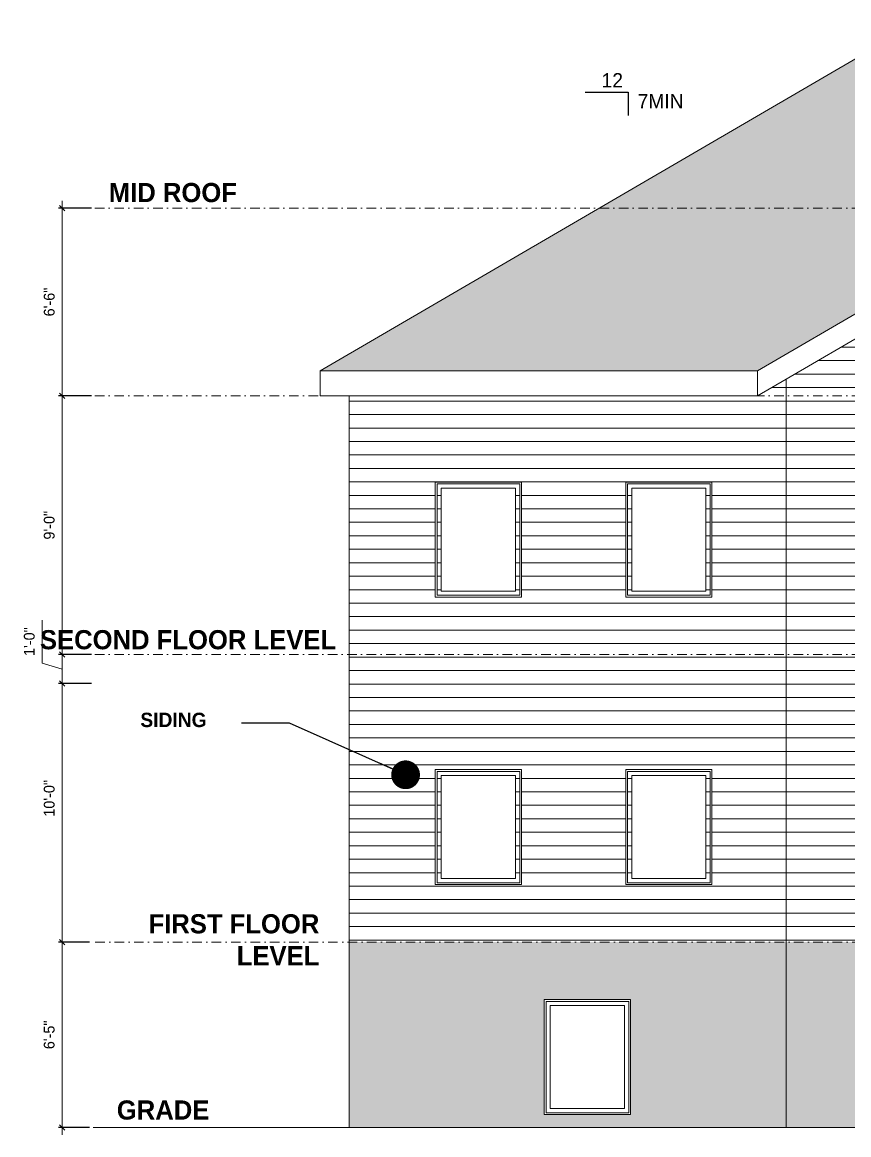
# Model space of a CAD drawing. Extents: x 4834 to 12794, y 1436 to 32221.
# Drawn here: x 11315.6 to 11660.6, y 2758.7 to 3223.1 of the extents above; entities that cross this region are included whole.
import ezdxf

# ---------------------------------------------------------------- set-up
doc = ezdxf.new("R2010")
doc.units = 0
doc.header["$LTSCALE"] = 8
doc.header["$MEASUREMENT"] = 0
doc.linetypes.add('DASHDOT', pattern=[1, 0.5, -0.25, 0, -0.25])
doc.linetypes.add('HIDDEN', pattern=[0.375, 0.25, -0.125])
doc.layers.get('0').update_dxf_attribs({"lineweight": 9})
doc.layers.get('DefPoints').update_dxf_attribs({"color": 17})
doc.layers.add('DIM', color=8, linetype='Continuous', lineweight=5)
doc.layers.add('hatch', color=8, linetype='Continuous', lineweight=13)
doc.layers.add('FT-Text', color=7, linetype='Continuous', true_color=0x4f4527)
doc.layers.add('level', color=7, linetype='HIDDEN', lineweight=15, true_color=0x987172)
doc.styles.add('1-4TXT', font='cityb___.ttf', dxfattribs={"height": 5})
doc.styles.get("Standard").update_dxf_attribs({"font": 'stylu.ttf'})
doc.dimstyles.new('1-4SCALE', dxfattribs={"dimscale": 0.5, "dimtxt": 5, "dimasz": 3, "dimexe": 3, "dimexo": 6, "dimgap": 0.0625, "dimtad": 1, "dimdec": 3, "dimrnd": 0.125, "dimzin": 3, "dimdsep": 46, "dimlunit": 4, "dimtxsty": '1-4TXT', "dimblk1": 'DOT', "dimblk2": 'DOT', "dimsah": 1, "dimcen": 2, "dimadec": 0, "dimazin": 0, "dimtfac": 1, "dimtdec": 3, "dimtofl": 0, "dimtmove": 0, "dimatfit": 3, "dimldrblk": 'DOT', "dimfxl": 1, "dimtolj": 1, "dimtzin": 0, "dimarcsym": 0})
doc.dimstyles.new('Forum 24', dxfattribs={"dimscale": 24, "dimtxt": 0.1875, "dimasz": 0.09375, "dimexe": 0.0625, "dimexo": 0.0625, "dimgap": 0.125, "dimtad": 1, "dimdec": 4, "dimrnd": 1, "dimzin": 7, "dimdsep": 46, "dimlunit": 4, "dimtxsty": 'Standard', "dimblk": 'OBLIQUE', "dimblk1": 'DIMTICK', "dimblk2": 'OBLIQUE', "dimcen": -0.0625, "dimdle": 0.125, "dimclrd": 256, "dimclre": 256, "dimclrt": 256, "dimadec": 0, "dimazin": 0, "dimtfac": 1, "dimtdec": 4, "dimtmove": 1, "dimatfit": 3, "dimfxl": 0.0625, "dimtvp": 1.2, "dimfrac": 2, "dimtolj": 1, "dimtzin": 7, "dimlwd": 13, "dimarcsym": 0})
pattern_1 = [(0, (43.0626, -208.748), (1e-15, 5.625), [])]
pattern_2 = [(50, (43.0626, -208.748), (7.1726018, -0.6275213), [0.75, -8.25]), (355, (43.0626, -208.748), (-1.3875133, 7.5219213), [0.6, -6.6]), (100.451444, (43.66, -208.8006), (5.7850885, 6.8944), [0.637402, -7.011421]), (46.1842, (43.063, -206.748), (10.672413, -1.655193), [1.125, -12.375]), (96.63564, (43.952, -206.886), (9.3466195, 9.741186), [0.956103, -10.517138]), (351.18416, (43.063, -206.748), (9.346619, 9.741186), [0.9, -9.9]), (21, (44.0626, -207.248), (5.9690705, -4.026189), [0.75, -8.25]), (326, (44.0626, -207.248), (2.4331533, 7.2515005), [0.6, -6.6]), (71.451445, (44.56, -207.584), (8.4022238, 3.2253115), [0.637402, -7.011421]), (37.5, (43.0626, -208.7483), (0.12159855, 3.32893854), [0, -6.52, 0, -6.7, 0, -6.625]), (7.5, (43.0626, -208.7483), (2.6306954, 3.9441171), [0, -3.82, 0, -6.37, 0, -2.525]), (327.5, (40.8326, -208.7483), (5.33822436, -0.2255487), [0, -2.5, 0, -7.8, 0, -10.35]), (317.5, (39.8326, -208.7483), (5.8318617, 1.0010498), [0, -3.25, 0, -5.18, 0, -7.35])]

# ---------------------------------------------------------------- blocks, each defined once
blk = doc.blocks.new('_Oblique')
at = {"color": 0, "linetype": 'ByBlock', "lineweight": -2}
blk.add_line((-0.5, -0.5), (0.5, 0.5), dxfattribs=at)
blk = doc.blocks.new('*D575')
at = {"layer": 'DefPoints', "color": 0, "transparency": 16777216}
for p in [(11332.25, 2959.17), (11345.98, 2959.17), (11344.93, 2839.17)]:
    blk.add_point(p, dxfattribs=at)
at = {"layer": 'DIM', "lineweight": -2, "transparency": 16777216}
for p, q in [((11344.48, 2959.17), (11330.75, 2959.17)), ((11343.43, 2839.17), (11330.75, 2839.17))]:
    blk.add_line(p, q, dxfattribs=at)
at = {"layer": 'DIM', "lineweight": 13, "transparency": 16777216}
blk.add_line((11332.25, 2836.17), (11332.25, 2962.17), dxfattribs=at)
at = {"layer": 'DIM', "lineweight": 13, "transparency": 16777216, "xscale": 2.25, "yscale": 2.25, "zscale": 2.25}
for p, rotation in [((11332.25, 2959.17), 90), ((11332.25, 2839.17), 270)]:
    blk.add_blockref('_Oblique', p, dxfattribs=dict(at, rotation=rotation))
at = {"layer": 'DIM', "transparency": 16777216, "insert": (11326.92, 2899.17), "char_height": 4.5, "attachment_point": 5, "rotation": 90}
blk.add_mtext('\\A1;10\'-0"', dxfattribs=at)
blk = doc.blocks.new('DIMTICK')
for p, q in [((-1, 0), (1, 0)), ((0, 1), (0, -1))]:
    blk.add_line(p, q)
at = {"const_width": 0.141}
blk.add_lwpolyline([(0.71, 0.71), (-0.71, -0.71)], dxfattribs=at)
blk = doc.blocks.new('*D576')
at = {"layer": 'DefPoints', "color": 0, "transparency": 16777216}
for p in [(11332.25, 3067.17), (11345.98, 3067.17), (11345.98, 2959.17)]:
    blk.add_point(p, dxfattribs=at)
at = {"layer": 'DIM', "lineweight": 13, "transparency": 16777216}
blk.add_line((11332.25, 2956.17), (11332.25, 3070.17), dxfattribs=at)
at = {"layer": 'DIM', "lineweight": -2, "transparency": 16777216}
for p, q in [((11344.48, 3067.17), (11330.75, 3067.17)), ((11344.48, 2959.17), (11330.75, 2959.17))]:
    blk.add_line(p, q, dxfattribs=at)
at = {"layer": 'DIM', "lineweight": 13, "transparency": 16777216, "xscale": 2.25, "yscale": 2.25, "zscale": 2.25}
for p, rotation in [((11332.25, 3067.17), 90), ((11332.25, 2959.17), 270)]:
    blk.add_blockref('_Oblique', p, dxfattribs=dict(at, rotation=rotation))
at = {"layer": 'DIM', "transparency": 16777216, "insert": (11326.91, 3013.17), "char_height": 4.5, "attachment_point": 5, "rotation": 90}
blk.add_mtext('\\A1;9\'-0"', dxfattribs=at)
blk = doc.blocks.new('*D577')
at = {"layer": 'DefPoints', "color": 0, "transparency": 16777216}
for p in [(11332.25, 3145.51), (11345.98, 3145.51), (11345.98, 3067.17)]:
    blk.add_point(p, dxfattribs=at)
at = {"layer": 'DIM', "lineweight": 13, "transparency": 16777216}
blk.add_line((11332.25, 3064.17), (11332.25, 3148.51), dxfattribs=at)
at = {"layer": 'DIM', "lineweight": -2, "transparency": 16777216}
for p, q in [((11344.48, 3145.51), (11330.75, 3145.51)), ((11344.48, 3067.17), (11330.75, 3067.17))]:
    blk.add_line(p, q, dxfattribs=at)
at = {"layer": 'DIM', "lineweight": 13, "transparency": 16777216, "xscale": 2.25, "yscale": 2.25, "zscale": 2.25}
for p, rotation in [((11332.25, 3145.51), 90), ((11332.25, 3067.17), 270)]:
    blk.add_blockref('_Oblique', p, dxfattribs=dict(at, rotation=rotation))
at = {"layer": 'DIM', "transparency": 16777216, "insert": (11326.92, 3106.34), "char_height": 4.5, "attachment_point": 5, "rotation": 90}
blk.add_mtext('\\A1;6\'-6"', dxfattribs=at)
blk = doc.blocks.new('*D578')
at = {"layer": 'DefPoints', "color": 0, "transparency": 16777216}
for p in [(11345.98, 2959.17), (11332.25, 2947.14), (11345.98, 2947.14)]:
    blk.add_point(p, dxfattribs=at)
at = {"layer": 'DIM', "lineweight": 13, "transparency": 16777216}
for p, q in [((11323.92, 2955.65), (11323.92, 2973.53)), ((11332.25, 2962.17), (11332.25, 2944.14)), ((11332.25, 2953.15), (11323.92, 2955.65))]:
    blk.add_line(p, q, dxfattribs=at)
at = {"layer": 'DIM', "lineweight": -2, "transparency": 16777216}
for p, q in [((11344.48, 2959.17), (11330.75, 2959.17)), ((11344.48, 2947.14), (11330.75, 2947.14))]:
    blk.add_line(p, q, dxfattribs=at)
at = {"layer": 'DIM', "lineweight": 13, "transparency": 16777216, "xscale": 2.25, "yscale": 2.25, "zscale": 2.25}
for p, rotation in [((11332.25, 2959.17), 90), ((11332.25, 2947.14), 270)]:
    blk.add_blockref('_Oblique', p, dxfattribs=dict(at, rotation=rotation))
at = {"layer": 'DIM', "transparency": 16777216, "insert": (11318.59, 2964.59), "char_height": 4.5, "attachment_point": 5, "rotation": 90}
blk.add_mtext('\\A1;1\'-0"', dxfattribs=at)
blk = doc.blocks.new('*D579')
at = {"layer": 'DefPoints', "color": 0, "transparency": 16777216}
for p in [(11332.25, 2839.17), (11345.27, 2839.17), (11345.27, 2761.74)]:
    blk.add_point(p, dxfattribs=at)
at = {"layer": 'DIM', "lineweight": 13, "transparency": 16777216}
blk.add_line((11332.25, 2758.74), (11332.25, 2842.17), dxfattribs=at)
at = {"layer": 'DIM', "lineweight": -2, "transparency": 16777216}
for p, q in [((11343.77, 2839.17), (11330.75, 2839.17)), ((11343.77, 2761.74), (11330.75, 2761.74))]:
    blk.add_line(p, q, dxfattribs=at)
at = {"layer": 'DIM', "lineweight": 13, "transparency": 16777216, "xscale": 2.25, "yscale": 2.25, "zscale": 2.25}
for p, rotation in [((11332.25, 2839.17), 90), ((11332.25, 2761.74), 270)]:
    blk.add_blockref('_Oblique', p, dxfattribs=dict(at, rotation=rotation))
at = {"layer": 'DIM', "transparency": 16777216, "insert": (11326.9, 2800.45), "char_height": 4.5, "attachment_point": 5, "rotation": 90}
blk.add_mtext('\\A1;6\'-5"', dxfattribs=at)
blk = doc.blocks.new('_Dot')
at = {"color": 0, "linetype": 'ByBlock', "lineweight": -2}
blk.add_line((-0.5, 0), (-1, 0), dxfattribs=at)
at = {"color": 0, "linetype": 'ByBlock', "lineweight": 0, "const_width": 0.5}
blk.add_lwpolyline([(-0.25, 0, 1), (0.25, 0, 1)], format="xyb", close=True, dxfattribs=at)

msp = doc.modelspace()

# ---------------------------------------------------------------- hatches: boundary and pattern name
at = {"layer": 'DIM'}
h = msp.add_hatch(dxfattribs=at)
h.set_pattern_fill('AR-CONC', color=1)
h.set_pattern_definition(pattern_2)
h.paths.add_polyline_path([(11634.51926, 2839.16538), (11452.01917, 2839.16538), (11452.01917, 2761.74459), (11453.26917, 2761.74459), (11634.51926, 2761.74459)])
h.paths.add_polyline_path([(11569.51917, 2815.16538), (11569.51917, 2767.16538), (11533.51917, 2767.16538), (11533.51917, 2815.16538)], flags=16)
h.paths.add_polyline_path([(11568.76917, 2814.41538), (11568.76917, 2767.91538), (11534.26917, 2767.91538), (11534.26917, 2814.41538)], flags=0)
h.paths.add_polyline_path([(11567.01917, 2812.66538), (11567.01917, 2769.66538), (11536.01917, 2769.66538), (11536.01917, 2812.66538)], flags=0)
h = msp.add_hatch(dxfattribs=at)
h.set_pattern_fill('AR-CONC', color=1)
h.set_pattern_definition(pattern_2)
h.paths.add_polyline_path([(11634.51926, 2761.74459), (11635.76926, 2761.74459), (11870.04789, 2761.74459), (11870.04789, 2839.16538), (11634.51926, 2839.16538)])
h.paths.add_polyline_path([(11670.76926, 2815.16538), (11706.76926, 2815.16538), (11706.76926, 2767.16538), (11670.76926, 2767.16538)], flags=16)
h.paths.add_polyline_path([(11671.51926, 2814.41538), (11706.01926, 2814.41538), (11706.01926, 2767.91538), (11671.51926, 2767.91538)], flags=0)
h.paths.add_polyline_path([(11673.26926, 2812.66538), (11704.26926, 2812.66538), (11704.26926, 2769.66538), (11673.26926, 2769.66538)], flags=0)
h.paths.add_polyline_path([(11800.79789, 2815.16538), (11836.79789, 2815.16538), (11836.79789, 2767.16538), (11800.79789, 2767.16538)], flags=16)
h.paths.add_polyline_path([(11801.54789, 2814.41538), (11836.04789, 2814.41538), (11836.04789, 2767.91538), (11801.54789, 2767.91538)], flags=0)
h.paths.add_polyline_path([(11803.29789, 2812.66538), (11834.29789, 2812.66538), (11834.29789, 2769.66538), (11803.29789, 2769.66538)], flags=0)
at = {"layer": 'hatch', "linetype": 'ByBlock'}
h = msp.add_hatch(dxfattribs=at)
h.set_pattern_fill('AR-RSHKE', color=36, scale=0.65, style=0)
h.set_pattern_definition([(0, (43.0626, -208.748), (16.575, 7.8), [3.9, -3.25, 4.55, -1.95, 5.85, -2.6]), (0, (46.9626, -208.423), (16.575, 7.8), [3.25, -12.35, 2.6, -3.9]), (0, (54.7626, -209.236), (16.575, 7.8), [1.95, -20.15]), (90, (43.0626, -208.7483), (-5.525, 7.8), [7.475, -23.725]), (90, (46.9626, -208.7483), (-5.525, 7.8), [7.3125, -23.8875]), (90, (50.2126, -208.7483), (-5.525, 7.8), [6.825, -24.375]), (90, (54.7626, -209.236), (-5.525, 7.8), [7.475, -23.725]), (90, (56.7126, -209.236), (-5.525, 7.8), [7.475, -23.725]), (90, (62.5626, -208.7483), (-5.525, 7.8), [7.15, -24.05])])
h.paths.add_polyline_path([(12220.51917, 3077.58471), (11971.02377, 3223.12369), (11689.51456, 3223.12369), (11440.01917, 3077.58471), (11622.51926, 3077.58471), (11755.15857, 3154.95765), (11887.79789, 3077.58471)])
at = {"layer": 'hatch', "linetype": 'ByBlock', "true_color": 0xffffff}
h = msp.add_hatch(dxfattribs=at)
h.set_pattern_fill('ANSI31', scale=45, angle=315, style=0)
h.set_pattern_definition(pattern_1)
h.paths.add_polyline_path([(11634.51926, 2839.16538), (11870.04789, 2839.16538), (11870.04789, 2947.16538), (11857.79789, 2947.16538), (11857.79789, 2957.58471), (11875.79789, 2968.08471), (11875.79789, 3074.16538), (11869.79789, 3077.66538), (11755.15857, 3144.53831), (11634.51926, 3074.16538), (11634.51926, 2959.16538)])
h.paths.add_polyline_path([(11740.79789, 2911.16538), (11740.79789, 2863.16538), (11705.79789, 2863.16538), (11704.79789, 2863.16538), (11669.79789, 2863.16538), (11669.79789, 2911.16538), (11704.79789, 2911.16538), (11705.79789, 2911.16538)], flags=16)
h.paths.add_polyline_path([(11740.04789, 2910.41538), (11740.04789, 2863.91538), (11705.79789, 2863.91538), (11705.54789, 2863.91538), (11705.54789, 2910.41538)], flags=0)
h.paths.add_polyline_path([(11738.29789, 2908.66538), (11738.29789, 2865.66538), (11707.29789, 2865.66538), (11707.29789, 2908.66538)], flags=0)
h.paths.add_polyline_path([(11706.29789, 2983.16538), (11704.29789, 2983.16538), (11670.29789, 2983.16538), (11670.29789, 3031.16538), (11704.29789, 3031.16538), (11706.29789, 3031.16538), (11740.29789, 3031.16538), (11740.29789, 2983.16538)], flags=16)
h.paths.add_polyline_path([(11705.04789, 2910.41538), (11705.04789, 2863.91538), (11670.54789, 2863.91538), (11670.54789, 2910.41538), (11704.79789, 2910.41538)], flags=0)
h.paths.add_polyline_path([(11706.29789, 2983.91538), (11705.54789, 2983.91538), (11705.04789, 2983.91538), (11704.29789, 2983.91538), (11671.04789, 2983.91538), (11671.04789, 3030.41538), (11704.29789, 3030.41538), (11705.04789, 3030.41538), (11705.54789, 3030.41538), (11706.29789, 3030.41538), (11739.54789, 3030.41538), (11739.54789, 2983.91538)], flags=0)
h.paths.add_polyline_path([(11706.79789, 2985.66538), (11706.79789, 3028.66538), (11737.79789, 3028.66538), (11737.79789, 2985.66538)], flags=0)
h.paths.add_polyline_path([(11703.29789, 2908.66538), (11703.29789, 2865.66538), (11672.29789, 2865.66538), (11672.29789, 2908.66538)], flags=0)
h.paths.add_polyline_path([(11703.79789, 2985.66538), (11672.79789, 2985.66538), (11672.79789, 3028.66538), (11703.79789, 3028.66538)], flags=0)
h.paths.add_polyline_path([(11764.04789, 2911.16538), (11798.04789, 2911.16538), (11800.04789, 2911.16538), (11834.04789, 2911.16538), (11834.04789, 2863.16538), (11800.04789, 2863.16538), (11798.04789, 2863.16538), (11764.04789, 2863.16538)], flags=16)
h.paths.add_polyline_path([(11764.79789, 2910.41538), (11798.04789, 2910.41538), (11798.79789, 2910.41538), (11799.29789, 2910.41538), (11800.04789, 2910.41538), (11833.29789, 2910.41538), (11833.29789, 2863.91538), (11800.04789, 2863.91538), (11799.29789, 2863.91538), (11798.79789, 2863.91538), (11798.04789, 2863.91538), (11764.79789, 2863.91538)], flags=0)
h.paths.add_polyline_path([(11763.29789, 2983.16538), (11763.29789, 3031.16538), (11797.79789, 3031.16538), (11799.29789, 3031.16538), (11833.79789, 3031.16538), (11833.79789, 2983.16538), (11799.29789, 2983.16538), (11797.79789, 2983.16538)], flags=16)
h.paths.add_polyline_path([(11766.54789, 2908.66538), (11797.54789, 2908.66538), (11797.54789, 2865.66538), (11766.54789, 2865.66538)], flags=0)
h.paths.add_polyline_path([(11764.04789, 2983.91538), (11764.04789, 3030.41538), (11797.79789, 3030.41538), (11798.54789, 3030.41538), (11799.29789, 3030.41538), (11833.04789, 3030.41538), (11833.04789, 2983.91538), (11799.29789, 2983.91538), (11798.54789, 2983.91538), (11797.79789, 2983.91538)], flags=0)
h.paths.add_polyline_path([(11765.79789, 2985.66538), (11765.79789, 3028.66538), (11796.79789, 3028.66538), (11796.79789, 2985.66538)], flags=0)
h.paths.add_polyline_path([(11800.54789, 2908.66538), (11831.54789, 2908.66538), (11831.54789, 2865.66538), (11800.54789, 2865.66538)], flags=0)
h.paths.add_polyline_path([(11800.29789, 2985.66538), (11800.29789, 3028.66538), (11831.29789, 3028.66538), (11831.29789, 2985.66538)], flags=0)
at = {"layer": 'hatch', "linetype": 'ByBlock', "true_color": 0x939598}
h = msp.add_hatch(dxfattribs=at)
h.set_pattern_fill('ANSI31', color=252, scale=45, angle=315, style=0)
h.set_pattern_definition(pattern_1)
h.paths.add_polyline_path([(11452.01917, 2839.16538), (11634.51926, 2839.16538), (11634.51926, 2959.16538), (11634.51926, 3074.16538), (11622.51926, 3067.16538), (11452.01917, 3067.16538)])
h.paths.add_polyline_path([(11524.01917, 2911.16538), (11524.01917, 2863.16538), (11488.01917, 2863.16538), (11488.01917, 2911.16538)], flags=16)
h.paths.add_polyline_path([(11523.26917, 2910.41538), (11523.26917, 2863.91538), (11488.76917, 2863.91538), (11488.76917, 2910.41538)], flags=0)
h.paths.add_polyline_path([(11521.51917, 2908.66538), (11521.51917, 2865.66538), (11490.51917, 2865.66538), (11490.51917, 2908.66538)], flags=0)
h.paths.add_polyline_path([(11567.51926, 2911.16538), (11603.51926, 2911.16538), (11603.51926, 2863.16538), (11567.51926, 2863.16538)], flags=16)
h.paths.add_polyline_path([(11568.26926, 2910.41538), (11602.76926, 2910.41538), (11602.76926, 2863.91538), (11568.26926, 2863.91538)], flags=0)
h.paths.add_polyline_path([(11570.01926, 2908.66538), (11601.01926, 2908.66538), (11601.01926, 2865.66538), (11570.01926, 2865.66538)], flags=0)
h.paths.add_polyline_path([(11524.01917, 2983.16538), (11488.01917, 2983.16538), (11488.01917, 3031.16538), (11524.01917, 3031.16538)], flags=16)
h.paths.add_polyline_path([(11523.26917, 2983.91538), (11488.76917, 2983.91538), (11488.76917, 3030.41538), (11523.26917, 3030.41538)], flags=0)
h.paths.add_polyline_path([(11521.51917, 2985.66538), (11490.51917, 2985.66538), (11490.51917, 3028.66538), (11521.51917, 3028.66538)], flags=0)
h.paths.add_polyline_path([(11567.51926, 2983.16538), (11567.51926, 3031.16538), (11603.51926, 3031.16538), (11603.51926, 2983.16538)], flags=16)
h.paths.add_polyline_path([(11568.26926, 2983.91538), (11568.26926, 3030.41538), (11602.76926, 3030.41538), (11602.76926, 2983.91538)], flags=0)
h.paths.add_polyline_path([(11570.01926, 2985.66538), (11570.01926, 3028.66538), (11601.01926, 3028.66538), (11601.01926, 2985.66538)], flags=0)

# ---------------------------------------------------------------- linework, layer by layer
for p, q in [((11689.51456, 3223.12369), (11440.01917, 3077.58471)), ((11755.15857, 3154.95765), (11622.51926, 3077.58471)), ((11634.51926, 3074.16538), (11755.15857, 3144.53831)), ((11622.51926, 3077.58471), (11440.01917, 3077.58471)), ((11440.01917, 3077.58471), (11440.01917, 3067.16538)), ((11622.51926, 3077.58471), (11622.51926, 3067.16538)), ((11622.51926, 3067.16538), (11634.51926, 3074.16538)), ((11634.51926, 2959.16538), (11634.51926, 3074.16538)), ((11440.01917, 3067.16538), (11452.01917, 3067.16538)), ((11452.01917, 3067.16538), (11622.51926, 3067.16538)), ((11634.51926, 2761.74459), (11634.51926, 2959.16538)), ((11453.26917, 2761.74459), (11345.26917, 2761.74459)), ((11453.26917, 2761.74459), (11635.76926, 2761.74459)), ((11635.76926, 2761.74459), (11870.79789, 2761.74459))]:
    msp.add_line(p, q)
at = {"color": 2}
for p, q in [((11524.01917, 3031.16538), (11488.01917, 3031.16538)), ((11488.01917, 3031.16538), (11488.01917, 2983.16538)), ((11488.76917, 2983.91538), (11488.76917, 3030.41538)), ((11488.76917, 3030.41538), (11523.26917, 3030.41538)), ((11490.51917, 2985.66538), (11490.51917, 3028.66538)), ((11490.51917, 3028.66538), (11521.51917, 3028.66538)), ((11521.51917, 3028.66538), (11521.51917, 2985.66538)), ((11523.26917, 3030.41538), (11523.26917, 2983.91538)), ((11524.01917, 2983.16538), (11524.01917, 3031.16538)), ((11603.51926, 3031.16538), (11567.51926, 3031.16538)), ((11567.51926, 3031.16538), (11567.51926, 2983.16538)), ((11568.26926, 2983.91538), (11568.26926, 3030.41538)), ((11568.26926, 3030.41538), (11602.76926, 3030.41538)), ((11570.01926, 2985.66538), (11570.01926, 3028.66538)), ((11570.01926, 3028.66538), (11601.01926, 3028.66538)), ((11601.01926, 3028.66538), (11601.01926, 2985.66538)), ((11602.76926, 3030.41538), (11602.76926, 2983.91538)), ((11603.51926, 2983.16538), (11603.51926, 3031.16538)), ((11488.01917, 2983.16538), (11524.01917, 2983.16538)), ((11523.26917, 2983.91538), (11488.76917, 2983.91538)), ((11521.51917, 2985.66538), (11490.51917, 2985.66538)), ((11567.51926, 2983.16538), (11603.51926, 2983.16538)), ((11602.76926, 2983.91538), (11568.26926, 2983.91538)), ((11601.01926, 2985.66538), (11570.01926, 2985.66538)), ((11524.01917, 2911.16538), (11488.01917, 2911.16538)), ((11488.01917, 2911.16538), (11488.01917, 2863.16538)), ((11488.76917, 2863.91538), (11488.76917, 2910.41538)), ((11488.76917, 2910.41538), (11523.26917, 2910.41538)), ((11490.51917, 2865.66538), (11490.51917, 2908.66538)), ((11490.51917, 2908.66538), (11521.51917, 2908.66538)), ((11521.51917, 2908.66538), (11521.51917, 2865.66538)), ((11523.26917, 2910.41538), (11523.26917, 2863.91538)), ((11524.01917, 2863.16538), (11524.01917, 2911.16538)), ((11603.51926, 2911.16538), (11567.51926, 2911.16538)), ((11567.51926, 2911.16538), (11567.51926, 2863.16538)), ((11568.26926, 2863.91538), (11568.26926, 2910.41538)), ((11568.26926, 2910.41538), (11602.76926, 2910.41538)), ((11570.01926, 2865.66538), (11570.01926, 2908.66538)), ((11570.01926, 2908.66538), (11601.01926, 2908.66538)), ((11601.01926, 2908.66538), (11601.01926, 2865.66538)), ((11602.76926, 2910.41538), (11602.76926, 2863.91538)), ((11603.51926, 2863.16538), (11603.51926, 2911.16538)), ((11521.51917, 2865.66538), (11490.51917, 2865.66538)), ((11601.01926, 2865.66538), (11570.01926, 2865.66538)), ((11488.01917, 2863.16538), (11524.01917, 2863.16538)), ((11523.26917, 2863.91538), (11488.76917, 2863.91538)), ((11567.51926, 2863.16538), (11603.51926, 2863.16538)), ((11602.76926, 2863.91538), (11568.26926, 2863.91538)), ((11569.51917, 2815.16538), (11533.51917, 2815.16538)), ((11533.51917, 2815.16538), (11533.51917, 2767.16538)), ((11534.26917, 2767.91538), (11534.26917, 2814.41538)), ((11534.26917, 2814.41538), (11568.76917, 2814.41538)), ((11568.76917, 2814.41538), (11568.76917, 2767.91538)), ((11569.51917, 2767.16538), (11569.51917, 2815.16538)), ((11536.01917, 2769.66538), (11536.01917, 2812.66538)), ((11536.01917, 2812.66538), (11567.01917, 2812.66538)), ((11567.01917, 2812.66538), (11567.01917, 2769.66538)), ((11568.76917, 2767.91538), (11534.26917, 2767.91538)), ((11567.01917, 2769.66538), (11536.01917, 2769.66538)), ((11533.51917, 2767.16538), (11569.51917, 2767.16538))]:
    msp.add_line(p, q, dxfattribs=at)
at = {"layer": 'DIM'}
msp.add_line((11452.01917, 3067.16538), (11452.01917, 2761.74459), dxfattribs=at)
at = {"layer": 'FT-Text', "ltscale": 0.25}
for p, q in [((11550.57988, 3193.88212), (11568.57988, 3193.88212)), ((11568.57988, 3193.88212), (11568.57988, 3184.13212))]:
    msp.add_line(p, q, dxfattribs=at)
at = {"layer": 'level', "linetype": 'DASHDOT'}
for p, q in [((11345.98145, 3145.51033), (12340.93275, 3145.51033)), ((11345.98145, 3067.16538), (12340.93275, 3067.16538)), ((11345.98145, 2959.16538), (11860.50761, 2959.16538)), ((12338.28311, 2839.16538), (11344.93492, 2839.16538))]:
    msp.add_line(p, q, dxfattribs=at)

# ---------------------------------------------------------------- texts
at = {"layer": 'FT-Text', "ltscale": 0.25, "insert": (11566.38161, 3201.89084), "char_height": 6, "attachment_point": 3}
msp.add_mtext('12', dxfattribs=at)
at = {"layer": 'FT-Text', "ltscale": 0.25, "insert": (11591.65805, 3193.14623), "char_height": 6, "width": 5.2093704, "attachment_point": 3}
msp.add_mtext('7MIN', dxfattribs=at)
at = {"layer": 'FT-Text', "ltscale": 0.25, "insert": (11364.93389, 2934.91341), "char_height": 6, "width": 112.9418407, "attachment_point": 1, "style": '1-4TXT'}
msp.add_mtext('SIDING', dxfattribs=at)
at = {"layer": 'level', "ltscale": 0.25, "char_height": 8, "attachment_point": 3, "style": '1-4TXT'}
for s, insert, width in [('MID ROOF', (11405.24091, 3156.04253), 84.2320716), ('SECOND FLOOR LEVEL', (11446.64067, 2969.39175), 144.7421276), ('FIRST FLOOR LEVEL', (11439.6494, 2850.80364), 84.2320716), ('GRADE', (11393.74026, 2773.07765), 84.2320716)]:
    msp.add_mtext(s, dxfattribs=dict(at, insert=insert, width=width))

# ---------------------------------------------------------------- dimensions: what is measured, and where the dimension line sits
at = {"layer": 'DIM'}
for base, p1, p2, picture, middle in [((11332.251951, 3145.510333), (11345.98145, 3067.165379), (11345.98145, 3145.510333), '*D577', (11326.917947, 3106.337856)), ((11332.25195, 3067.16538), (11345.98145, 2959.16538), (11345.98145, 3067.16538), '*D576', (11326.91136, 3013.16538)), ((11332.25195, 2947.1441), (11345.98145, 2959.16538), (11345.98145, 2947.1441), '*D578', (11318.59053, 2958.65395)), ((11332.25195, 2959.16538), (11344.93492, 2839.16538), (11345.98145, 2959.16538), '*D575', (11326.92124, 2899.16538)), ((11332.25195, 2839.16538), (11345.26917, 2761.74459), (11345.26917, 2839.16538), '*D579', (11326.90477, 2800.45499))]:
    dim = msp.add_linear_dim(base=base, p1=p1, p2=p2, angle=90, dimstyle='Forum 24', dxfattribs=at)
    dim.commit()
    dim.dimension.update_dxf_attribs({"geometry": picture, "text_midpoint": middle})

# ---------------------------------------------------------------- leaders
at = {"layer": 'FT-Text', "linetype": 'ByBlock'}
msp.add_leader([(11475.6389, 2908.99754), (11427.18525, 2930.6088), (11407.16311, 2930.6088)], dimstyle='1-4SCALE', override={"dimasz": 24, "dimgap": 0.0625, "dimtad": 0}, dxfattribs=at)

doc.saveas('drawing.dxf')
